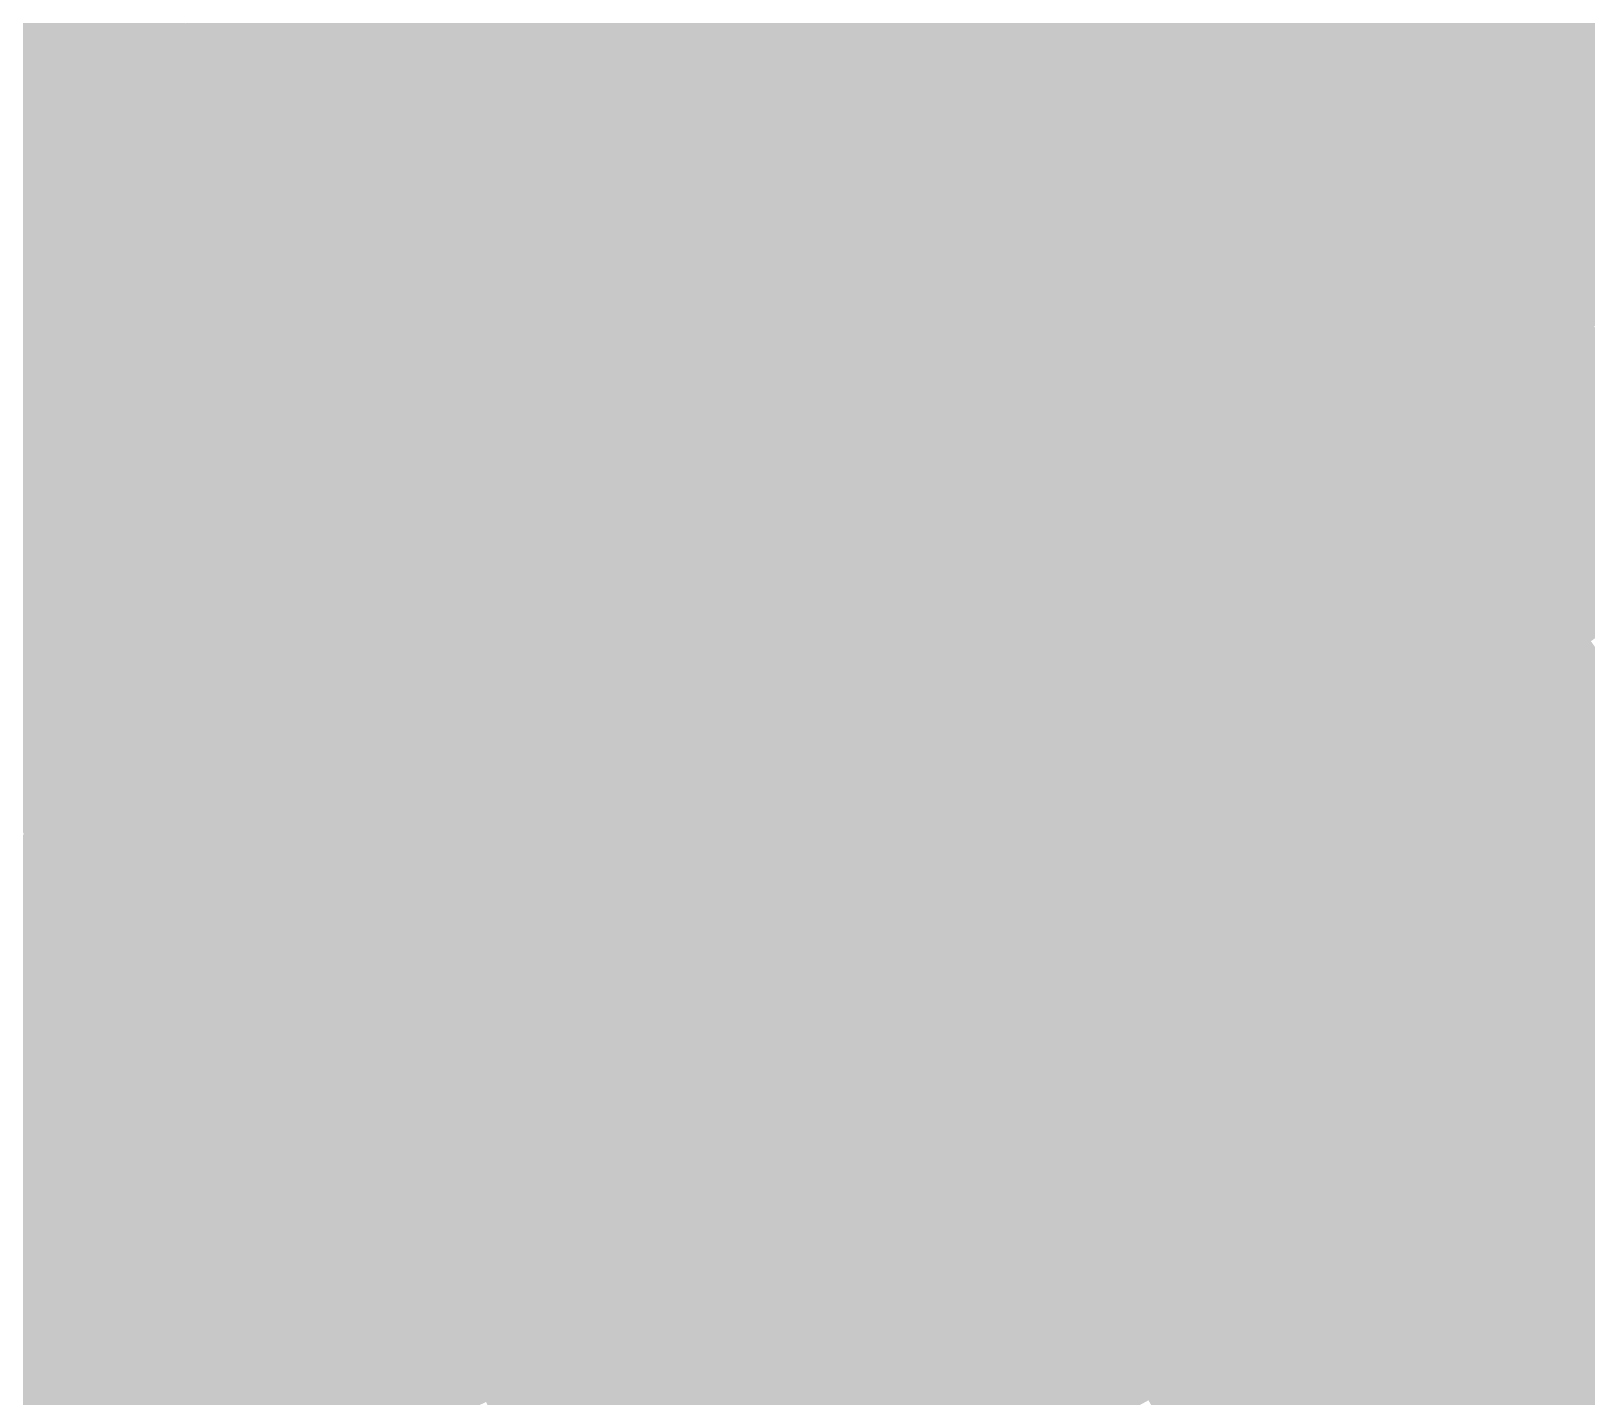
# Model space of a CAD drawing. Header units: inches. Extents: x -266 to 784, y -170 to 213.
# Drawn here: x 57.28 to 88.02, y -140.02 to -113.04 of the extents above; entities that cross this region are included whole.
import ezdxf

# ---------------------------------------------------------------- set-up
doc = ezdxf.new("R2010")
doc.units = ezdxf.units.IN
doc.header["$MEASUREMENT"] = 0

msp = doc.modelspace()

# ---------------------------------------------------------------- linework, layer by layer
at = {"color": 215, "true_color": 0xae56ad}
msp.add_solid([(66.319254, -110.646991), (66.833357, -111.504719), (63.583867, -112.241222), (64.076765, -113.111309)], dxfattribs=at)
at = {"color": 215, "true_color": 0x9d4e98}
msp.add_solid([(73.890841, -110.585458), (74.446411, -111.416928), (71.154683, -112.365524), (71.689681, -113.210378)], dxfattribs=at)
at = {"color": 225, "true_color": 0x944a8e}
msp.add_solid([(77.734106, -110.37395), (78.309914, -111.191535), (75.001981, -112.248398), (75.557552, -113.079867)], dxfattribs=at)
at = {"color": 217, "true_color": 0x7f3f77}
msp.add_solid([(86.132423, -110.3685), (86.747654, -111.156846), (83.397903, -112.449054), (83.993602, -113.252262)], dxfattribs=at)
at = {"color": 227, "true_color": 0x723969}
msp.add_solid([(90.71824, -110.540495), (91.352633, -111.313505), (87.978117, -112.733539), (88.593349, -113.521886)], dxfattribs=at)
at = {"color": 215, "true_color": 0xa552a2}
msp.add_solid([(70.084688, -110.675817), (70.619686, -111.520671), (67.347459, -112.362448), (67.861562, -113.220177)], dxfattribs=at)
at = {"color": 217, "true_color": 0x884380}
msp.add_solid([(82.206504, -110.842639), (82.802203, -111.645847), (79.46153, -112.826704), (80.037339, -113.644289)], dxfattribs=at)
at = {"color": 203, "true_color": 0xb75dbb}
msp.add_solid([(59.395989, -111.122079), (59.867386, -112.004001), (56.651028, -112.546262), (57.100639, -113.439486)], dxfattribs=at)
at = {"color": 225, "true_color": 0x90488a}
msp.add_solid([(78.309914, -111.191535), (78.885722, -112.009119), (75.557552, -113.079867), (76.113122, -113.911337)], dxfattribs=at)
at = {"color": 227, "true_color": 0x7b3d73}
msp.add_solid([(86.747654, -111.156846), (87.362886, -111.945193), (83.993602, -113.252262), (84.589301, -114.055469)], dxfattribs=at)
at = {"color": 203, "true_color": 0xb159b2}
msp.add_solid([(63.090969, -111.371135), (63.583867, -112.241222), (60.338782, -112.885922), (60.810179, -113.767843)], dxfattribs=at)
at = {"color": 215, "true_color": 0xaa54a8}
msp.add_solid([(66.833357, -111.504719), (67.347459, -112.362448), (64.076765, -113.111309), (64.569663, -113.981396)], dxfattribs=at)
at = {"color": 215, "true_color": 0xa1509e}
msp.add_solid([(70.619686, -111.520671), (71.154683, -112.365524), (67.861562, -113.220177), (68.375665, -114.077905)], dxfattribs=at)
at = {"color": 215, "true_color": 0x994c94}
msp.add_solid([(74.446411, -111.416928), (75.001981, -112.248398), (71.689681, -113.210378), (72.224679, -114.055231)], dxfattribs=at)
at = {"color": 217, "true_color": 0x83417c}
msp.add_solid([(82.802203, -111.645847), (83.397903, -112.449054), (80.037339, -113.644289), (80.613147, -114.461874)], dxfattribs=at)
at = {"color": 203, "true_color": 0xb35bb6}
msp.add_solid([(59.867386, -112.004001), (60.338782, -112.885922), (57.100639, -113.439486), (57.55025, -114.332711)], dxfattribs=at)
at = {"color": 225, "true_color": 0x8c4586}
msp.add_solid([(78.885722, -112.009119), (79.46153, -112.826704), (76.113122, -113.911337), (76.668692, -114.742807)], dxfattribs=at)
at = {"color": 227, "true_color": 0x763b6f}
msp.add_solid([(87.362886, -111.945193), (87.978117, -112.733539), (84.589301, -114.055469), (85.185001, -114.858677)], dxfattribs=at)
at = {"color": 215, "true_color": 0xad56ae}
msp.add_solid([(63.583867, -112.241222), (64.076765, -113.111309), (60.810179, -113.767843), (61.281576, -114.649764)], dxfattribs=at)
at = {"color": 215, "true_color": 0xa552a4}
msp.add_solid([(67.347459, -112.362448), (67.861562, -113.220177), (64.569663, -113.981396), (65.062561, -114.851483)], dxfattribs=at)
at = {"color": 215, "true_color": 0x9d4e9a}
msp.add_solid([(71.154683, -112.365524), (71.689681, -113.210378), (68.375665, -114.077905), (68.889768, -114.935634)], dxfattribs=at)
at = {"color": 215, "true_color": 0x944a90}
msp.add_solid([(75.001981, -112.248398), (75.557552, -113.079867), (72.224679, -114.055231), (72.759676, -114.900085)], dxfattribs=at)
at = {"color": 217, "true_color": 0x7f3f78}
msp.add_solid([(83.397903, -112.449054), (83.993602, -113.252262), (80.613147, -114.461874), (81.188955, -115.279459)], dxfattribs=at)
at = {"color": 227, "true_color": 0x72396b}
msp.add_solid([(87.978117, -112.733539), (88.593349, -113.521886), (85.185001, -114.858677), (85.7807, -115.661885)], dxfattribs=at)
at = {"color": 203, "true_color": 0xaf59b2}
msp.add_solid([(60.338782, -112.885922), (60.810179, -113.767843), (57.55025, -114.332711), (57.999862, -115.225935)], dxfattribs=at)
at = {"color": 225, "true_color": 0x90488c}
msp.add_solid([(75.557552, -113.079867), (76.113122, -113.911337), (72.759676, -114.900085), (73.294674, -115.744938)], dxfattribs=at)
at = {"color": 217, "true_color": 0x884382}
msp.add_solid([(79.46153, -112.826704), (80.037339, -113.644289), (76.668692, -114.742807), (77.224262, -115.574276)], dxfattribs=at)
at = {"color": 215, "true_color": 0xa854aa}
msp.add_solid([(64.076765, -113.111309), (64.569663, -113.981396), (61.281576, -114.649764), (61.752973, -115.531686)], dxfattribs=at)
at = {"color": 215, "true_color": 0xa150a0}
msp.add_solid([(67.861562, -113.220177), (68.375665, -114.077905), (65.062561, -114.851483), (65.55546, -115.72157)], dxfattribs=at)
at = {"color": 215, "true_color": 0x994c96}
msp.add_solid([(71.689681, -113.210378), (72.224679, -114.055231), (68.889768, -114.935634), (69.40387, -115.793362)], dxfattribs=at)
at = {"color": 227, "true_color": 0x7b3d74}
msp.add_solid([(83.993602, -113.252262), (84.589301, -114.055469), (81.188955, -115.279459), (81.764763, -116.097043)], dxfattribs=at)
at = {"color": 203, "true_color": 0xb15bb6}
msp.add_solid([(57.100639, -113.439486), (57.55025, -114.332711), (54.299497, -114.80664), (54.727052, -115.71063)], dxfattribs=at)
at = {"color": 217, "true_color": 0x83417e}
msp.add_solid([(80.037339, -113.644289), (80.613147, -114.461874), (77.224262, -115.574276), (77.779833, -116.405746)], dxfattribs=at)
at = {"color": 227, "true_color": 0x6e3667}
msp.add_solid([(88.593349, -113.521886), (89.208581, -114.310232), (85.7807, -115.661885), (86.376399, -116.465092)], dxfattribs=at)
at = {"color": 215, "true_color": 0xab56ae}
msp.add_solid([(60.810179, -113.767843), (61.281576, -114.649764), (57.999862, -115.225935), (58.449473, -116.119159)], dxfattribs=at)
at = {"color": 215, "true_color": 0xa452a5}
msp.add_solid([(64.569663, -113.981396), (65.062561, -114.851483), (61.752973, -115.531686), (62.224369, -116.413607)], dxfattribs=at)
at = {"color": 225, "true_color": 0x8c4587}
msp.add_solid([(76.113122, -113.911337), (76.668692, -114.742807), (73.294674, -115.744938), (73.829672, -116.589792)], dxfattribs=at)
at = {"color": 203, "true_color": 0xad59b2}
msp.add_solid([(57.55025, -114.332711), (57.999862, -115.225935), (54.727052, -115.71063), (55.154607, -116.614619)], dxfattribs=at)
at = {"color": 215, "true_color": 0x9d4e9c}
msp.add_solid([(68.375665, -114.077905), (68.889768, -114.935634), (65.55546, -115.72157), (66.048358, -116.591657)], dxfattribs=at)
at = {"color": 215, "true_color": 0x944a91}
msp.add_solid([(72.224679, -114.055231), (72.759676, -114.900085), (69.40387, -115.793362), (69.917973, -116.651091)], dxfattribs=at)
at = {"color": 227, "true_color": 0x763b70}
msp.add_solid([(84.589301, -114.055469), (85.185001, -114.858677), (81.764763, -116.097043), (82.340571, -116.914628)], dxfattribs=at)
at = {"color": 237, "true_color": 0x6a3463}
msp.add_solid([(89.208581, -114.310232), (89.823812, -115.098578), (86.376399, -116.465092), (86.972098, -117.2683)], dxfattribs=at)
at = {"color": 217, "true_color": 0x7f3f79}
msp.add_solid([(80.613147, -114.461874), (81.188955, -115.279459), (77.779833, -116.405746), (78.335403, -117.237215)], dxfattribs=at)
at = {"color": 215, "true_color": 0xa654aa}
msp.add_solid([(61.281576, -114.649764), (61.752973, -115.531686), (58.449473, -116.119159), (58.899084, -117.012383)], dxfattribs=at)
at = {"color": 215, "true_color": 0xa050a1}
msp.add_solid([(65.062561, -114.851483), (65.55546, -115.72157), (62.224369, -116.413607), (62.695766, -117.295528)], dxfattribs=at)
at = {"color": 215, "true_color": 0x994c97}
msp.add_solid([(68.889768, -114.935634), (69.40387, -115.793362), (66.048358, -116.591657), (66.541256, -117.461744)], dxfattribs=at)
at = {"color": 225, "true_color": 0x90488d}
msp.add_solid([(72.759676, -114.900085), (73.294674, -115.744938), (69.917973, -116.651091), (70.432076, -117.50882)], dxfattribs=at)
at = {"color": 217, "true_color": 0x884383}
msp.add_solid([(76.668692, -114.742807), (77.224262, -115.574276), (73.829672, -116.589792), (74.364669, -117.434646)], dxfattribs=at)
at = {"color": 227, "true_color": 0x72396c}
msp.add_solid([(85.185001, -114.858677), (85.7807, -115.661885), (82.340571, -116.914628), (82.91638, -117.732213)], dxfattribs=at)
at = {"color": 215, "true_color": 0xa856ae}
msp.add_solid([(57.999862, -115.225935), (58.449473, -116.119159), (55.154607, -116.614619), (55.582162, -117.518608)], dxfattribs=at)
at = {"color": 237, "true_color": 0x65325f}
msp.add_solid([(89.823812, -115.098578), (90.439044, -115.886925), (86.972098, -117.2683), (87.567798, -118.071507)], dxfattribs=at)
at = {"color": 215, "true_color": 0xa252a5}
msp.add_solid([(61.752973, -115.531686), (62.224369, -116.413607), (58.899084, -117.012383), (59.348695, -117.905608)], dxfattribs=at)
at = {"color": 227, "true_color": 0x7b3d75}
msp.add_solid([(81.188955, -115.279459), (81.764763, -116.097043), (78.335403, -117.237215), (78.890973, -118.068685)], dxfattribs=at)
at = {"color": 215, "true_color": 0x9c4e9d}
msp.add_solid([(65.55546, -115.72157), (66.048358, -116.591657), (62.695766, -117.295528), (63.167163, -118.177449)], dxfattribs=at)
at = {"color": 215, "true_color": 0x944a93}
msp.add_solid([(69.40387, -115.793362), (69.917973, -116.651091), (66.541256, -117.461744), (67.034154, -118.331831)], dxfattribs=at)
at = {"color": 225, "true_color": 0x8c4589}
msp.add_solid([(73.294674, -115.744938), (73.829672, -116.589792), (70.432076, -117.50882), (70.946179, -118.366548)], dxfattribs=at)
at = {"color": 217, "true_color": 0x83417f}
msp.add_solid([(77.224262, -115.574276), (77.779833, -116.405746), (74.364669, -117.434646), (74.899667, -118.279499)], dxfattribs=at)
at = {"color": 227, "true_color": 0x6e3668}
msp.add_solid([(85.7807, -115.661885), (86.376399, -116.465092), (82.91638, -117.732213), (83.492188, -118.549798)], dxfattribs=at)
at = {"color": 215, "true_color": 0xa454aa}
msp.add_solid([(58.449473, -116.119159), (58.899084, -117.012383), (55.582162, -117.518608), (56.009717, -118.422597)], dxfattribs=at)
at = {"color": 227, "true_color": 0x763b71}
msp.add_solid([(81.764763, -116.097043), (82.340571, -116.914628), (78.890973, -118.068685), (79.446543, -118.900155)], dxfattribs=at)
at = {"color": 219, "true_color": 0x61305b}
msp.add_solid([(90.439044, -115.886925), (91.054275, -116.675271), (87.567798, -118.071507), (88.163497, -118.874715)], dxfattribs=at)
at = {"color": 215, "true_color": 0x9e50a1}
msp.add_solid([(62.224369, -116.413607), (62.695766, -117.295528), (59.348695, -117.905608), (59.798307, -118.798832)], dxfattribs=at)
at = {"color": 217, "true_color": 0x7f3f7b}
msp.add_solid([(77.779833, -116.405746), (78.335403, -117.237215), (74.899667, -118.279499), (75.434664, -119.124353)], dxfattribs=at)
at = {"color": 237, "true_color": 0x6a3464}
msp.add_solid([(86.376399, -116.465092), (86.972098, -117.2683), (83.492188, -118.549798), (84.067996, -119.367383)], dxfattribs=at)
at = {"color": 215, "true_color": 0x974c99}
msp.add_solid([(66.048358, -116.591657), (66.541256, -117.461744), (63.167163, -118.177449), (63.638559, -119.059371)], dxfattribs=at)
at = {"color": 215, "true_color": 0x90488f}
msp.add_solid([(69.917973, -116.651091), (70.432076, -117.50882), (67.034154, -118.331831), (67.527052, -119.201918)], dxfattribs=at)
at = {"color": 217, "true_color": 0x884385}
msp.add_solid([(73.829672, -116.589792), (74.364669, -117.434646), (70.946179, -118.366548), (71.460281, -119.224277)], dxfattribs=at)
at = {"color": 215, "true_color": 0xa052a5}
msp.add_solid([(58.899084, -117.012383), (59.348695, -117.905608), (56.009717, -118.422597), (56.437272, -119.326587)], dxfattribs=at)
at = {"color": 227, "true_color": 0x72396d}
msp.add_solid([(82.340571, -116.914628), (82.91638, -117.732213), (79.446543, -118.900155), (80.002114, -119.731624)], dxfattribs=at)
at = {"color": 215, "true_color": 0x9a4e9d}
msp.add_solid([(62.695766, -117.295528), (63.167163, -118.177449), (59.798307, -118.798832), (60.247918, -119.692056)], dxfattribs=at)
at = {"color": 217, "true_color": 0x7b3d77}
msp.add_solid([(78.335403, -117.237215), (78.890973, -118.068685), (75.434664, -119.124353), (75.969662, -119.969206)], dxfattribs=at)
at = {"color": 237, "true_color": 0x653260}
msp.add_solid([(86.972098, -117.2683), (87.567798, -118.071507), (84.067996, -119.367383), (84.643804, -120.184968)], dxfattribs=at)
at = {"color": 215, "true_color": 0x934a94}
msp.add_solid([(66.541256, -117.461744), (67.034154, -118.331831), (63.638559, -119.059371), (64.109956, -119.941292)], dxfattribs=at)
at = {"color": 225, "true_color": 0x8c458b}
msp.add_solid([(70.432076, -117.50882), (70.946179, -118.366548), (67.527052, -119.201918), (68.019951, -120.072005)], dxfattribs=at)
at = {"color": 217, "true_color": 0x834181}
msp.add_solid([(74.364669, -117.434646), (74.899667, -118.279499), (71.460281, -119.224277), (71.974384, -120.082005)], dxfattribs=at)
at = {"color": 215, "true_color": 0x9c50a1}
msp.add_solid([(59.348695, -117.905608), (59.798307, -118.798832), (56.437272, -119.326587), (56.864827, -120.230576)], dxfattribs=at)
at = {"color": 227, "true_color": 0x6e3669}
msp.add_solid([(82.91638, -117.732213), (83.492188, -118.549798), (80.002114, -119.731624), (80.557684, -120.563094)], dxfattribs=at)
at = {"color": 215, "true_color": 0x964c99}
msp.add_solid([(63.167163, -118.177449), (63.638559, -119.059371), (60.247918, -119.692056), (60.697529, -120.585281)], dxfattribs=at)
at = {"color": 205, "true_color": 0x8f4890}
msp.add_solid([(67.034154, -118.331831), (67.527052, -119.201918), (64.109956, -119.941292), (64.581353, -120.823213)], dxfattribs=at)
at = {"color": 217, "true_color": 0x7f3f7c}
msp.add_solid([(74.899667, -118.279499), (75.434664, -119.124353), (71.974384, -120.082005), (72.488487, -120.939734)], dxfattribs=at)
at = {"color": 227, "true_color": 0x763b73}
msp.add_solid([(78.890973, -118.068685), (79.446543, -118.900155), (75.969662, -119.969206), (76.50466, -120.81406)], dxfattribs=at)
at = {"color": 219, "true_color": 0x61305c}
msp.add_solid([(87.567798, -118.071507), (88.163497, -118.874715), (84.643804, -120.184968), (85.219612, -121.002552)], dxfattribs=at)
at = {"color": 217, "true_color": 0x884386}
msp.add_solid([(70.946179, -118.366548), (71.460281, -119.224277), (68.019951, -120.072005), (68.512849, -120.942092)], dxfattribs=at)
at = {"color": 237, "true_color": 0x6a3465}
msp.add_solid([(83.492188, -118.549798), (84.067996, -119.367383), (80.557684, -120.563094), (81.113254, -121.394563)], dxfattribs=at)
at = {"color": 215, "true_color": 0x984e9d}
msp.add_solid([(59.798307, -118.798832), (60.247918, -119.692056), (56.864827, -120.230576), (57.292383, -121.134565)], dxfattribs=at)
at = {"color": 227, "true_color": 0x72396f}
msp.add_solid([(79.446543, -118.900155), (80.002114, -119.731624), (76.50466, -120.81406), (77.039657, -121.658913)], dxfattribs=at)
at = {"color": 219, "true_color": 0x5d2e58}
msp.add_solid([(88.163497, -118.874715), (88.759196, -119.677922), (85.219612, -121.002552), (85.795421, -121.820137)], dxfattribs=at)
at = {"color": 215, "true_color": 0x914a94}
msp.add_solid([(63.638559, -119.059371), (64.109956, -119.941292), (60.697529, -120.585281), (61.147141, -121.478505)], dxfattribs=at)
at = {"color": 205, "true_color": 0x8b458c}
msp.add_solid([(67.527052, -119.201918), (68.019951, -120.072005), (64.581353, -120.823213), (65.05275, -121.705134)], dxfattribs=at)
at = {"color": 217, "true_color": 0x834182}
msp.add_solid([(71.460281, -119.224277), (71.974384, -120.082005), (68.512849, -120.942092), (69.005747, -121.812179)], dxfattribs=at)
at = {"color": 217, "true_color": 0x7b3d78}
msp.add_solid([(75.434664, -119.124353), (75.969662, -119.969206), (72.488487, -120.939734), (73.00259, -121.797463)], dxfattribs=at)
at = {"color": 237, "true_color": 0x653261}
msp.add_solid([(84.067996, -119.367383), (84.643804, -120.184968), (81.113254, -121.394563), (81.668824, -122.226033)], dxfattribs=at)
at = {"color": 215, "true_color": 0x944c99}
msp.add_solid([(60.247918, -119.692056), (60.697529, -120.585281), (57.292383, -121.134565), (57.719938, -122.038555)], dxfattribs=at)
at = {"color": 227, "true_color": 0x6e366a}
msp.add_solid([(80.002114, -119.731624), (80.557684, -120.563094), (77.039657, -121.658913), (77.574655, -122.503767)], dxfattribs=at)
at = {"color": 219, "true_color": 0x592c54}
msp.add_solid([(88.759196, -119.677922), (89.354896, -120.48113), (85.795421, -121.820137), (86.371229, -122.637722)], dxfattribs=at)
at = {"color": 205, "true_color": 0x8d4890}
msp.add_solid([(64.109956, -119.941292), (64.581353, -120.823213), (61.147141, -121.478505), (61.596752, -122.371729)], dxfattribs=at)
at = {"color": 217, "true_color": 0x864388}
msp.add_solid([(68.019951, -120.072005), (68.512849, -120.942092), (65.05275, -121.705134), (65.524146, -122.587056)], dxfattribs=at)
at = {"color": 217, "true_color": 0x7f3f7e}
msp.add_solid([(71.974384, -120.082005), (72.488487, -120.939734), (69.005747, -121.812179), (69.498645, -122.682266)], dxfattribs=at)
at = {"color": 227, "true_color": 0x763b74}
msp.add_solid([(75.969662, -119.969206), (76.50466, -120.81406), (73.00259, -121.797463), (73.516692, -122.655191)], dxfattribs=at)
at = {"color": 215, "true_color": 0x964e9d}
msp.add_solid([(56.864827, -120.230576), (57.292383, -121.134565), (53.897095, -121.589898), (54.302336, -122.504107)], dxfattribs=at)
at = {"color": 219, "true_color": 0x61305d}
msp.add_solid([(84.643804, -120.184968), (85.219612, -121.002552), (81.668824, -122.226033), (82.224394, -123.057503)], dxfattribs=at)
at = {"color": 219, "true_color": 0x542a50}
msp.add_solid([(89.354896, -120.48113), (89.950595, -121.284337), (86.371229, -122.637722), (86.947037, -123.455307)], dxfattribs=at)
at = {"color": 215, "true_color": 0x904a94}
msp.add_solid([(60.697529, -120.585281), (61.147141, -121.478505), (57.719938, -122.038555), (58.147493, -122.942544)], dxfattribs=at)
at = {"color": 237, "true_color": 0x6a3466}
msp.add_solid([(80.557684, -120.563094), (81.113254, -121.394563), (77.574655, -122.503767), (78.109652, -123.348621)], dxfattribs=at)
at = {"color": 205, "true_color": 0x89458c}
msp.add_solid([(64.581353, -120.823213), (65.05275, -121.705134), (61.596752, -122.371729), (62.046363, -123.264954)], dxfattribs=at)
at = {"color": 217, "true_color": 0x824183}
msp.add_solid([(68.512849, -120.942092), (69.005747, -121.812179), (65.524146, -122.587056), (65.995543, -123.468977)], dxfattribs=at)
at = {"color": 217, "true_color": 0x7b3d7a}
msp.add_solid([(72.488487, -120.939734), (73.00259, -121.797463), (69.498645, -122.682266), (69.991543, -123.552353)], dxfattribs=at)
at = {"color": 227, "true_color": 0x723970}
msp.add_solid([(76.50466, -120.81406), (77.039657, -121.658913), (73.516692, -122.655191), (74.030795, -123.51292)], dxfattribs=at)
at = {"color": 219, "true_color": 0x5d2e59}
msp.add_solid([(85.219612, -121.002552), (85.795421, -121.820137), (82.224394, -123.057503), (82.779965, -123.888972)], dxfattribs=at)
at = {"color": 215, "true_color": 0x924c99}
msp.add_solid([(57.292383, -121.134565), (57.719938, -122.038555), (54.302336, -122.504107), (54.707577, -123.418317)], dxfattribs=at)
at = {"color": 237, "true_color": 0x653262}
msp.add_solid([(81.113254, -121.394563), (81.668824, -122.226033), (78.109652, -123.348621), (78.64465, -124.193474)], dxfattribs=at)
at = {"color": 219, "true_color": 0x50284c}
msp.add_solid([(89.950595, -121.284337), (90.546294, -122.087545), (86.947037, -123.455307), (87.522845, -124.272892)], dxfattribs=at)
at = {"color": 205, "true_color": 0x8c4890}
msp.add_solid([(61.147141, -121.478505), (61.596752, -122.371729), (58.147493, -122.942544), (58.575048, -123.846533)], dxfattribs=at)
at = {"color": 217, "true_color": 0x854388}
msp.add_solid([(65.05275, -121.705134), (65.524146, -122.587056), (62.046363, -123.264954), (62.495975, -124.158178)], dxfattribs=at)
at = {"color": 227, "true_color": 0x6e366c}
msp.add_solid([(77.039657, -121.658913), (77.574655, -122.503767), (74.030795, -123.51292), (74.544898, -124.370648)], dxfattribs=at)
at = {"color": 217, "true_color": 0x7e3f7f}
msp.add_solid([(69.005747, -121.812179), (69.498645, -122.682266), (65.995543, -123.468977), (66.46694, -124.350898)], dxfattribs=at)
at = {"color": 207, "true_color": 0x763b76}
for points in [[(73.00259, -121.797463), (73.516692, -122.655191), (69.991543, -123.552353), (70.484441, -124.42244)], [(69.991543, -123.552353), (70.484441, -124.42244), (66.938337, -125.23282), (67.409733, -126.114741)]]:
    msp.add_solid(points, dxfattribs=at)
at = {"color": 219, "true_color": 0x592c55}
msp.add_solid([(85.795421, -121.820137), (86.371229, -122.637722), (82.779965, -123.888972), (83.335535, -124.720442)], dxfattribs=at)
at = {"color": 205, "true_color": 0x8e4a94}
msp.add_solid([(57.719938, -122.038555), (58.147493, -122.942544), (54.707577, -123.418317), (55.112819, -124.332527)], dxfattribs=at)
at = {"color": 219, "true_color": 0x61305e}
msp.add_solid([(81.668824, -122.226033), (82.224394, -123.057503), (78.64465, -124.193474), (79.179648, -125.038328)], dxfattribs=at)
at = {"color": 219, "true_color": 0x4c2548}
for points in [[(90.546294, -122.087545), (91.141994, -122.890752), (87.522845, -124.272892), (88.098653, -125.090476)], [(87.522845, -124.272892), (88.098653, -125.090476), (84.446675, -126.383381), (85.002246, -127.214851)]]:
    msp.add_solid(points, dxfattribs=at)
at = {"color": 205, "true_color": 0x87458c}
msp.add_solid([(61.596752, -122.371729), (62.046363, -123.264954), (58.575048, -123.846533), (59.002603, -124.750522)], dxfattribs=at)
at = {"color": 217, "true_color": 0x814183}
msp.add_solid([(65.524146, -122.587056), (65.995543, -123.468977), (62.495975, -124.158178), (62.945586, -125.051402)], dxfattribs=at)
at = {"color": 227, "true_color": 0x6a3468}
msp.add_solid([(77.574655, -122.503767), (78.109652, -123.348621), (74.544898, -124.370648), (75.059001, -125.228377)], dxfattribs=at)
at = {"color": 219, "true_color": 0x542a51}
msp.add_solid([(86.371229, -122.637722), (86.947037, -123.455307), (83.335535, -124.720442), (83.891105, -125.551911)], dxfattribs=at)
at = {"color": 205, "true_color": 0x8a4890}
msp.add_solid([(58.147493, -122.942544), (58.575048, -123.846533), (55.112819, -124.332527), (55.51806, -125.246737)], dxfattribs=at)
at = {"color": 217, "true_color": 0x7a3d7b}
msp.add_solid([(69.498645, -122.682266), (69.991543, -123.552353), (66.46694, -124.350898), (66.938337, -125.23282)], dxfattribs=at)
at = {"color": 227, "true_color": 0x723971}
msp.add_solid([(73.516692, -122.655191), (74.030795, -123.51292), (70.484441, -124.42244), (70.97734, -125.292527)], dxfattribs=at)
at = {"color": 219, "true_color": 0x5d2e5a}
msp.add_solid([(82.224394, -123.057503), (82.779965, -123.888972), (79.179648, -125.038328), (79.714645, -125.883181)], dxfattribs=at)
at = {"color": 217, "true_color": 0x834388}
msp.add_solid([(62.046363, -123.264954), (62.495975, -124.158178), (59.002603, -124.750522), (59.430158, -125.654512)], dxfattribs=at)
at = {"color": 217, "true_color": 0x7c3f7f}
msp.add_solid([(65.995543, -123.468977), (66.46694, -124.350898), (62.945586, -125.051402), (63.395197, -125.944626)], dxfattribs=at)
at = {"color": 227, "true_color": 0x6e366d}
msp.add_solid([(74.030795, -123.51292), (74.544898, -124.370648), (70.97734, -125.292527), (71.470238, -126.162614)], dxfattribs=at)
at = {"color": 237, "true_color": 0x653263}
msp.add_solid([(78.109652, -123.348621), (78.64465, -124.193474), (75.059001, -125.228377), (75.573103, -126.086106)], dxfattribs=at)
at = {"color": 219, "true_color": 0x50284d}
msp.add_solid([(86.947037, -123.455307), (87.522845, -124.272892), (83.891105, -125.551911), (84.446675, -126.383381)], dxfattribs=at)
at = {"color": 205, "true_color": 0x86458c}
msp.add_solid([(58.575048, -123.846533), (59.002603, -124.750522), (55.51806, -125.246737), (55.923301, -126.160946)], dxfattribs=at)
at = {"color": 217, "true_color": 0x7f4183}
msp.add_solid([(62.495975, -124.158178), (62.945586, -125.051402), (59.430158, -125.654512), (59.857713, -126.558501)], dxfattribs=at)
at = {"color": 219, "true_color": 0x592c56}
msp.add_solid([(82.779965, -123.888972), (83.335535, -124.720442), (79.714645, -125.883181), (80.249643, -126.728035)], dxfattribs=at)
at = {"color": 217, "true_color": 0x783d7b}
msp.add_solid([(66.46694, -124.350898), (66.938337, -125.23282), (63.395197, -125.944626), (63.844809, -126.837851)], dxfattribs=at)
at = {"color": 207, "true_color": 0x713972}
msp.add_solid([(70.484441, -124.42244), (70.97734, -125.292527), (67.409733, -126.114741), (67.88113, -126.996662)], dxfattribs=at)
at = {"color": 227, "true_color": 0x6a3469}
msp.add_solid([(74.544898, -124.370648), (75.059001, -125.228377), (71.470238, -126.162614), (71.963136, -127.032701)], dxfattribs=at)
at = {"color": 219, "true_color": 0x61305f}
msp.add_solid([(78.64465, -124.193474), (79.179648, -125.038328), (75.573103, -126.086106), (76.087206, -126.943834)], dxfattribs=at)
at = {"color": 217, "true_color": 0x824388}
msp.add_solid([(59.002603, -124.750522), (59.430158, -125.654512), (55.923301, -126.160946), (56.328543, -127.075156)], dxfattribs=at)
at = {"color": 219, "true_color": 0x542a52}
msp.add_solid([(83.335535, -124.720442), (83.891105, -125.551911), (80.249643, -126.728035), (80.784641, -127.572888)], dxfattribs=at)
at = {"color": 217, "true_color": 0x7b3f7f}
msp.add_solid([(62.945586, -125.051402), (63.395197, -125.944626), (59.857713, -126.558501), (60.285268, -127.46249)], dxfattribs=at)
at = {"color": 219, "true_color": 0x5d2e5b}
msp.add_solid([(79.179648, -125.038328), (79.714645, -125.883181), (76.087206, -126.943834), (76.601309, -127.801563)], dxfattribs=at)
at = {"color": 229, "true_color": 0x482344}
msp.add_solid([(88.098653, -125.090476), (88.674461, -125.908061), (85.002246, -127.214851), (85.557816, -128.04632)], dxfattribs=at)
at = {"color": 207, "true_color": 0x743b76}
msp.add_solid([(66.938337, -125.23282), (67.409733, -126.114741), (63.844809, -126.837851), (64.29442, -127.731075)], dxfattribs=at)
at = {"color": 207, "true_color": 0x6d366e}
msp.add_solid([(70.97734, -125.292527), (71.470238, -126.162614), (67.88113, -126.996662), (68.352527, -127.878583)], dxfattribs=at)
at = {"color": 197, "true_color": 0x653265}
for points in [[(75.059001, -125.228377), (75.573103, -126.086106), (71.963136, -127.032701), (72.456034, -127.902788)], [(71.963136, -127.032701), (72.456034, -127.902788), (68.823924, -128.760505), (69.29532, -129.642426)]]:
    msp.add_solid(points, dxfattribs=at)
at = {"color": 217, "true_color": 0x7e4183}
msp.add_solid([(59.430158, -125.654512), (59.857713, -126.558501), (56.328543, -127.075156), (56.733784, -127.989366)], dxfattribs=at)
at = {"color": 219, "true_color": 0x50284e}
for points in [[(83.891105, -125.551911), (84.446675, -126.383381), (80.784641, -127.572888), (81.319638, -128.417742)], [(80.784641, -127.572888), (81.319638, -128.417742), (77.629514, -129.51702), (78.143617, -130.374749)]]:
    msp.add_solid(points, dxfattribs=at)
at = {"color": 207, "true_color": 0x773d7b}
msp.add_solid([(63.395197, -125.944626), (63.844809, -126.837851), (60.285268, -127.46249), (60.712823, -128.36648)], dxfattribs=at)
at = {"color": 219, "true_color": 0x592c57}
msp.add_solid([(79.714645, -125.883181), (80.249643, -126.728035), (76.601309, -127.801563), (77.115412, -128.659292)], dxfattribs=at)
at = {"color": 229, "true_color": 0x432140}
msp.add_solid([(88.674461, -125.908061), (89.25027, -126.725646), (85.557816, -128.04632), (86.113386, -128.87779)], dxfattribs=at)
at = {"color": 207, "true_color": 0x703972}
msp.add_solid([(67.409733, -126.114741), (67.88113, -126.996662), (64.29442, -127.731075), (64.744031, -128.624299)], dxfattribs=at)
at = {"color": 207, "true_color": 0x69346a}
msp.add_solid([(71.470238, -126.162614), (71.963136, -127.032701), (68.352527, -127.878583), (68.823924, -128.760505)], dxfattribs=at)
at = {"color": 219, "true_color": 0x613060}
msp.add_solid([(75.573103, -126.086106), (76.087206, -126.943834), (72.456034, -127.902788), (72.948932, -128.772875)], dxfattribs=at)
at = {"color": 217, "true_color": 0x793f7f}
msp.add_solid([(59.857713, -126.558501), (60.285268, -127.46249), (56.733784, -127.989366), (57.139025, -128.903576)], dxfattribs=at)
at = {"color": 219, "true_color": 0x4c2549}
msp.add_solid([(84.446675, -126.383381), (85.002246, -127.214851), (81.319638, -128.417742), (81.854636, -129.262595)], dxfattribs=at)
at = {"color": 207, "true_color": 0x733b76}
msp.add_solid([(63.844809, -126.837851), (64.29442, -127.731075), (60.712823, -128.36648), (61.140378, -129.270469)], dxfattribs=at)
at = {"color": 219, "true_color": 0x542a53}
msp.add_solid([(80.249643, -126.728035), (80.784641, -127.572888), (77.115412, -128.659292), (77.629514, -129.51702)], dxfattribs=at)
at = {"color": 239, "true_color": 0x3f1f3c}
msp.add_solid([(89.25027, -126.725646), (89.826078, -127.543231), (86.113386, -128.87779), (86.668956, -129.70926)], dxfattribs=at)
at = {"color": 207, "true_color": 0x6c366e}
msp.add_solid([(67.88113, -126.996662), (68.352527, -127.878583), (64.744031, -128.624299), (65.193643, -129.517524)], dxfattribs=at)
at = {"color": 219, "true_color": 0x5d2e5c}
msp.add_solid([(76.087206, -126.943834), (76.601309, -127.801563), (72.948932, -128.772875), (73.441831, -129.642962)], dxfattribs=at)
at = {"color": 229, "true_color": 0x482345}
msp.add_solid([(85.002246, -127.214851), (85.557816, -128.04632), (81.854636, -129.262595), (82.389633, -130.107449)], dxfattribs=at)
at = {"color": 207, "true_color": 0x753d7b}
msp.add_solid([(60.285268, -127.46249), (60.712823, -128.36648), (57.139025, -128.903576), (57.544267, -129.817785)], dxfattribs=at)
at = {"color": 239, "true_color": 0x3b1d38}
msp.add_solid([(89.826078, -127.543231), (90.401886, -128.360816), (86.668956, -129.70926), (87.224527, -130.540729)], dxfattribs=at)
at = {"color": 207, "true_color": 0x6f3972}
msp.add_solid([(64.29442, -127.731075), (64.744031, -128.624299), (61.140378, -129.270469), (61.567933, -130.174458)], dxfattribs=at)
at = {"color": 219, "true_color": 0x592c58}
msp.add_solid([(76.601309, -127.801563), (77.115412, -128.659292), (73.441831, -129.642962), (73.934729, -130.513049)], dxfattribs=at)
at = {"color": 207, "true_color": 0x68346a}
msp.add_solid([(68.352527, -127.878583), (68.823924, -128.760505), (65.193643, -129.517524), (65.643254, -130.410748)], dxfattribs=at)
at = {"color": 219, "true_color": 0x603061}
msp.add_solid([(72.456034, -127.902788), (72.948932, -128.772875), (69.29532, -129.642426), (69.766717, -130.524347)], dxfattribs=at)
at = {"color": 229, "true_color": 0x432141}
msp.add_solid([(85.557816, -128.04632), (86.113386, -128.87779), (82.389633, -130.107449), (82.924631, -130.952303)], dxfattribs=at)
at = {"color": 207, "true_color": 0x713b76}
msp.add_solid([(60.712823, -128.36648), (61.140378, -129.270469), (57.544267, -129.817785), (57.949508, -130.731995)], dxfattribs=at)
at = {"color": 219, "true_color": 0x4c254a}
msp.add_solid([(81.319638, -128.417742), (81.854636, -129.262595), (78.143617, -130.374749), (78.65772, -131.232477)], dxfattribs=at)
at = {"color": 250, "true_color": 0x361b34}
msp.add_solid([(90.401886, -128.360816), (90.977694, -129.1784), (87.224527, -130.540729), (87.780097, -131.372199)], dxfattribs=at)
at = {"color": 207, "true_color": 0x6a366e}
msp.add_solid([(64.744031, -128.624299), (65.193643, -129.517524), (61.567933, -130.174458), (61.995489, -131.078448)], dxfattribs=at)
at = {"color": 197, "true_color": 0x633265}
msp.add_solid([(68.823924, -128.760505), (69.29532, -129.642426), (65.643254, -130.410748), (66.092865, -131.303972)], dxfattribs=at)
at = {"color": 219, "true_color": 0x5c2e5d}
msp.add_solid([(72.948932, -128.772875), (73.441831, -129.642962), (69.766717, -130.524347), (70.238114, -131.406268)], dxfattribs=at)
at = {"color": 219, "true_color": 0x542a54}
for points in [[(77.115412, -128.659292), (77.629514, -129.51702), (73.934729, -130.513049), (74.427627, -131.383136)], [(73.934729, -130.513049), (74.427627, -131.383136), (70.709511, -132.28819), (71.180907, -133.170111)]]:
    msp.add_solid(points, dxfattribs=at)
at = {"color": 207, "true_color": 0x743d7b}
msp.add_solid([(57.139025, -128.903576), (57.544267, -129.817785), (53.958364, -130.267014), (54.341047, -131.190894)], dxfattribs=at)
at = {"color": 239, "true_color": 0x3f1f3d}
msp.add_solid([(86.113386, -128.87779), (86.668956, -129.70926), (82.924631, -130.952303), (83.459629, -131.797156)], dxfattribs=at)
at = {"color": 207, "true_color": 0x6d3972}
msp.add_solid([(61.140378, -129.270469), (61.567933, -130.174458), (57.949508, -130.731995), (58.354749, -131.646205)], dxfattribs=at)
at = {"color": 229, "true_color": 0x482346}
msp.add_solid([(81.854636, -129.262595), (82.389633, -130.107449), (78.65772, -131.232477), (79.171823, -132.090206)], dxfattribs=at)
at = {"color": 250, "true_color": 0x321930}
msp.add_solid([(90.977694, -129.1784), (91.553502, -129.995985), (87.780097, -131.372199), (88.335667, -132.203668)], dxfattribs=at)
at = {"color": 197, "true_color": 0x66346a}
msp.add_solid([(65.193643, -129.517524), (65.643254, -130.410748), (61.995489, -131.078448), (62.423044, -131.982437)], dxfattribs=at)
at = {"color": 219, "true_color": 0x5f3061}
msp.add_solid([(69.29532, -129.642426), (69.766717, -130.524347), (66.092865, -131.303972), (66.542477, -132.197197)], dxfattribs=at)
at = {"color": 219, "true_color": 0x582c59}
msp.add_solid([(73.441831, -129.642962), (73.934729, -130.513049), (70.238114, -131.406268), (70.709511, -132.28819)], dxfattribs=at)
at = {"color": 219, "true_color": 0x50284f}
msp.add_solid([(77.629514, -129.51702), (78.143617, -130.374749), (74.427627, -131.383136), (74.920525, -132.253223)], dxfattribs=at)
at = {"color": 207, "true_color": 0x703b76}
msp.add_solid([(57.544267, -129.817785), (57.949508, -130.731995), (54.341047, -131.190894), (54.723731, -132.114773)], dxfattribs=at)
at = {"color": 239, "true_color": 0x3b1d39}
msp.add_solid([(86.668956, -129.70926), (87.224527, -130.540729), (83.459629, -131.797156), (83.994626, -132.64201)], dxfattribs=at)
at = {"color": 207, "true_color": 0x69366e}
msp.add_solid([(61.567933, -130.174458), (61.995489, -131.078448), (58.354749, -131.646205), (58.759991, -132.560415)], dxfattribs=at)
at = {"color": 229, "true_color": 0x432142}
msp.add_solid([(82.389633, -130.107449), (82.924631, -130.952303), (79.171823, -132.090206), (79.685925, -132.947935)], dxfattribs=at)
at = {"color": 197, "true_color": 0x623265}
msp.add_solid([(65.643254, -130.410748), (66.092865, -131.303972), (62.423044, -131.982437), (62.850599, -132.886426)], dxfattribs=at)
at = {"color": 219, "true_color": 0x5b2e5d}
msp.add_solid([(69.766717, -130.524347), (70.238114, -131.406268), (66.542477, -132.197197), (66.992088, -133.090421)], dxfattribs=at)
at = {"color": 219, "true_color": 0x4c254b}
msp.add_solid([(78.143617, -130.374749), (78.65772, -131.232477), (74.920525, -132.253223), (75.413423, -133.12331)], dxfattribs=at)
at = {"color": 250, "true_color": 0x361b35}
for points in [[(87.224527, -130.540729), (87.780097, -131.372199), (83.994626, -132.64201), (84.529624, -133.486863)], [(83.994626, -132.64201), (84.529624, -133.486863), (80.714131, -134.663392), (81.228234, -135.52112)]]:
    msp.add_solid(points, dxfattribs=at)
at = {"color": 207, "true_color": 0x6c3972}
msp.add_solid([(57.949508, -130.731995), (58.354749, -131.646205), (54.723731, -132.114773), (55.106414, -133.038653)], dxfattribs=at)
at = {"color": 197, "true_color": 0x65346a}
msp.add_solid([(61.995489, -131.078448), (62.423044, -131.982437), (58.759991, -132.560415), (59.165232, -133.474624)], dxfattribs=at)
at = {"color": 219, "true_color": 0x482347}
msp.add_solid([(78.65772, -131.232477), (79.171823, -132.090206), (75.413423, -133.12331), (75.906322, -133.993397)], dxfattribs=at)
at = {"color": 229, "true_color": 0x3f1f3e}
msp.add_solid([(82.924631, -130.952303), (83.459629, -131.797156), (79.685925, -132.947935), (80.200028, -133.805663)], dxfattribs=at)
at = {"color": 219, "true_color": 0x5e3061}
msp.add_solid([(66.092865, -131.303972), (66.542477, -132.197197), (62.850599, -132.886426), (63.278154, -133.790415)], dxfattribs=at)
at = {"color": 219, "true_color": 0x572c59}
msp.add_solid([(70.238114, -131.406268), (70.709511, -132.28819), (66.992088, -133.090421), (67.441699, -133.983645)], dxfattribs=at)
at = {"color": 219, "true_color": 0x4f2850}
msp.add_solid([(74.427627, -131.383136), (74.920525, -132.253223), (71.180907, -133.170111), (71.652304, -134.052032)], dxfattribs=at)
at = {"color": 250, "true_color": 0x321931}
for points in [[(87.780097, -131.372199), (88.335667, -132.203668), (84.529624, -133.486863), (85.064622, -134.331717)], [(84.529624, -133.486863), (85.064622, -134.331717), (81.228234, -135.52112), (81.742336, -136.378849)]]:
    msp.add_solid(points, dxfattribs=at)
at = {"color": 207, "true_color": 0x68366e}
msp.add_solid([(58.354749, -131.646205), (58.759991, -132.560415), (55.106414, -133.038653), (55.489098, -133.962532)], dxfattribs=at)
at = {"color": 239, "true_color": 0x3b1d3a}
for points in [[(83.459629, -131.797156), (83.994626, -132.64201), (80.200028, -133.805663), (80.714131, -134.663392)], [(80.200028, -133.805663), (80.714131, -134.663392), (76.892118, -135.733571), (77.385016, -136.603658)]]:
    msp.add_solid(points, dxfattribs=at)
at = {"color": 197, "true_color": 0x613265}
msp.add_solid([(62.423044, -131.982437), (62.850599, -132.886426), (59.165232, -133.474624), (59.570473, -134.388834)], dxfattribs=at)
at = {"color": 209, "true_color": 0x432143}
for points in [[(79.171823, -132.090206), (79.685925, -132.947935), (75.906322, -133.993397), (76.39922, -134.863484)], [(75.906322, -133.993397), (76.39922, -134.863484), (72.595097, -135.815875), (73.066494, -136.697796)]]:
    msp.add_solid(points, dxfattribs=at)
at = {"color": 219, "true_color": 0x5a2e5d}
msp.add_solid([(66.542477, -132.197197), (66.992088, -133.090421), (63.278154, -133.790415), (63.705709, -134.694405)], dxfattribs=at)
at = {"color": 219, "true_color": 0x532a54}
msp.add_solid([(70.709511, -132.28819), (71.180907, -133.170111), (67.441699, -133.983645), (67.891311, -134.876869)], dxfattribs=at)
at = {"color": 219, "true_color": 0x4b254c}
msp.add_solid([(74.920525, -132.253223), (75.413423, -133.12331), (71.652304, -134.052032), (72.123701, -134.933953)], dxfattribs=at)
at = {"color": 250, "true_color": 0x2e162c}
msp.add_solid([(88.335667, -132.203668), (88.891237, -133.035138), (85.064622, -134.331717), (85.599619, -135.17657)], dxfattribs=at)
at = {"color": 197, "true_color": 0x64346a}
msp.add_solid([(58.759991, -132.560415), (59.165232, -133.474624), (55.489098, -133.962532), (55.871781, -134.886412)], dxfattribs=at)
at = {"color": 219, "true_color": 0x5d3061}
msp.add_solid([(62.850599, -132.886426), (63.278154, -133.790415), (59.570473, -134.388834), (59.975714, -135.303044)], dxfattribs=at)
at = {"color": 209, "true_color": 0x3f1f3f}
for points in [[(79.685925, -132.947935), (80.200028, -133.805663), (76.39922, -134.863484), (76.892118, -135.733571)], [(76.39922, -134.863484), (76.892118, -135.733571), (73.066494, -136.697796), (73.537891, -137.579717)]]:
    msp.add_solid(points, dxfattribs=at)
at = {"color": 250, "true_color": 0x2a1428}
msp.add_solid([(88.891237, -133.035138), (89.446807, -133.866608), (85.599619, -135.17657), (86.134617, -136.021424)], dxfattribs=at)
at = {"color": 219, "true_color": 0x562c59}
msp.add_solid([(66.992088, -133.090421), (67.441699, -133.983645), (63.705709, -134.694405), (64.133264, -135.598394)], dxfattribs=at)
at = {"color": 219, "true_color": 0x4e2850}
for points in [[(71.180907, -133.170111), (71.652304, -134.052032), (67.891311, -134.876869), (68.340922, -135.770094)], [(67.891311, -134.876869), (68.340922, -135.770094), (64.560819, -136.502383), (64.988374, -137.406373)]]:
    msp.add_solid(points, dxfattribs=at)
at = {"color": 209, "true_color": 0x472348}
msp.add_solid([(75.413423, -133.12331), (75.906322, -133.993397), (72.123701, -134.933953), (72.595097, -135.815875)], dxfattribs=at)
at = {"color": 197, "true_color": 0x603265}
msp.add_solid([(59.165232, -133.474624), (59.570473, -134.388834), (55.871781, -134.886412), (56.254465, -135.810291)], dxfattribs=at)
at = {"color": 219, "true_color": 0x592e5d}
msp.add_solid([(63.278154, -133.790415), (63.705709, -134.694405), (59.975714, -135.303044), (60.380956, -136.217254)], dxfattribs=at)
at = {"color": 219, "true_color": 0x522a54}
msp.add_solid([(67.441699, -133.983645), (67.891311, -134.876869), (64.133264, -135.598394), (64.560819, -136.502383)], dxfattribs=at)
at = {"color": 250, "true_color": 0x251224}
msp.add_solid([(89.446807, -133.866608), (90.002378, -134.698077), (86.134617, -136.021424), (86.669614, -136.866278)], dxfattribs=at)
at = {"color": 219, "true_color": 0x4a254c}
msp.add_solid([(71.652304, -134.052032), (72.123701, -134.933953), (68.340922, -135.770094), (68.790533, -136.663318)], dxfattribs=at)
at = {"color": 219, "true_color": 0x5c3061}
msp.add_solid([(59.570473, -134.388834), (59.975714, -135.303044), (56.254465, -135.810291), (56.637148, -136.734171)], dxfattribs=at)
at = {"color": 250, "true_color": 0x2e162d}
msp.add_solid([(85.064622, -134.331717), (85.599619, -135.17657), (81.742336, -136.378849), (82.256439, -137.236578)], dxfattribs=at)
at = {"color": 219, "true_color": 0x552c59}
msp.add_solid([(63.705709, -134.694405), (64.133264, -135.598394), (60.380956, -136.217254), (60.786197, -137.131463)], dxfattribs=at)
at = {"color": 250, "true_color": 0x361b36}
for points in [[(80.714131, -134.663392), (81.228234, -135.52112), (77.385016, -136.603658), (77.877914, -137.473745)], [(77.385016, -136.603658), (77.877914, -137.473745), (74.009288, -138.461639), (74.480684, -139.34356)]]:
    msp.add_solid(points, dxfattribs=at)
at = {"color": 250, "true_color": 0x211020}
for points in [[(90.002378, -134.698077), (90.557948, -135.529547), (86.669614, -136.866278), (87.204612, -137.711131)], [(86.669614, -136.866278), (87.204612, -137.711131), (83.284645, -138.952035), (83.798747, -139.809763)]]:
    msp.add_solid(points, dxfattribs=at)
at = {"color": 209, "true_color": 0x462348}
msp.add_solid([(72.123701, -134.933953), (72.595097, -135.815875), (68.790533, -136.663318), (69.240145, -137.556542)], dxfattribs=at)
at = {"color": 250, "true_color": 0x2a1429}
for points in [[(85.599619, -135.17657), (86.134617, -136.021424), (82.256439, -137.236578), (82.770542, -138.094306)], [(82.256439, -137.236578), (82.770542, -138.094306), (78.863711, -139.213919), (79.356609, -140.084006)]]:
    msp.add_solid(points, dxfattribs=at)
at = {"color": 219, "true_color": 0x582e5d}
msp.add_solid([(59.975714, -135.303044), (60.380956, -136.217254), (56.637148, -136.734171), (57.019831, -137.65805)], dxfattribs=at)
at = {"color": 250, "true_color": 0x321932}
for points in [[(81.228234, -135.52112), (81.742336, -136.378849), (77.877914, -137.473745), (78.370813, -138.343832)], [(77.877914, -137.473745), (78.370813, -138.343832), (74.480684, -139.34356), (74.952081, -140.225481)]]:
    msp.add_solid(points, dxfattribs=at)
at = {"color": 250, "true_color": 0x1d0e1c}
for points in [[(90.557948, -135.529547), (91.113518, -136.361016), (87.204612, -137.711131), (87.73961, -138.555985)], [(87.204612, -137.711131), (87.73961, -138.555985), (83.798747, -139.809763), (84.31285, -140.667492)]]:
    msp.add_solid(points, dxfattribs=at)
at = {"color": 219, "true_color": 0x512a54}
msp.add_solid([(64.133264, -135.598394), (64.560819, -136.502383), (60.786197, -137.131463), (61.191438, -138.045673)], dxfattribs=at)
at = {"color": 219, "true_color": 0x49254c}
msp.add_solid([(68.340922, -135.770094), (68.790533, -136.663318), (64.988374, -137.406373), (65.415929, -138.310362)], dxfattribs=at)
at = {"color": 209, "true_color": 0x422143}
msp.add_solid([(72.595097, -135.815875), (73.066494, -136.697796), (69.240145, -137.556542), (69.689756, -138.449767)], dxfattribs=at)
at = {"color": 199, "true_color": 0x3a1d3b}
for points in [[(76.892118, -135.733571), (77.385016, -136.603658), (73.537891, -137.579717), (74.009288, -138.461639)], [(73.537891, -137.579717), (74.009288, -138.461639), (70.139367, -139.342991), (70.588979, -140.236215)]]:
    msp.add_solid(points, dxfattribs=at)
at = {"color": 250, "true_color": 0x251225}
for points in [[(86.134617, -136.021424), (86.669614, -136.866278), (82.770542, -138.094306), (83.284645, -138.952035)], [(82.770542, -138.094306), (83.284645, -138.952035), (79.356609, -140.084006), (79.849507, -140.954093)]]:
    msp.add_solid(points, dxfattribs=at)
at = {"color": 219, "true_color": 0x542c59}
msp.add_solid([(60.380956, -136.217254), (60.786197, -137.131463), (57.019831, -137.65805), (57.402515, -138.58193)], dxfattribs=at)
at = {"color": 250, "true_color": 0x2e162e}
for points in [[(81.742336, -136.378849), (82.256439, -137.236578), (78.370813, -138.343832), (78.863711, -139.213919)], [(78.370813, -138.343832), (78.863711, -139.213919), (74.952081, -140.225481), (75.423478, -141.107402)]]:
    msp.add_solid(points, dxfattribs=at)
at = {"color": 248, "true_color": 0x190c18}
for points in [[(91.113518, -136.361016), (91.669088, -137.192486), (87.73961, -138.555985), (88.274607, -139.400838)], [(87.73961, -138.555985), (88.274607, -139.400838), (84.31285, -140.667492), (84.826953, -141.525221)]]:
    msp.add_solid(points, dxfattribs=at)
at = {"color": 219, "true_color": 0x4d2850}
msp.add_solid([(64.560819, -136.502383), (64.988374, -137.406373), (61.191438, -138.045673), (61.59668, -138.959883)], dxfattribs=at)
at = {"color": 209, "true_color": 0x452348}
msp.add_solid([(68.790533, -136.663318), (69.240145, -137.556542), (65.415929, -138.310362), (65.843484, -139.214351)], dxfattribs=at)
at = {"color": 209, "true_color": 0x3e1f3f}
msp.add_solid([(73.066494, -136.697796), (73.537891, -137.579717), (69.689756, -138.449767), (70.139367, -139.342991)], dxfattribs=at)
at = {"color": 219, "true_color": 0x502a54}
msp.add_solid([(60.786197, -137.131463), (61.191438, -138.045673), (57.402515, -138.58193), (57.785198, -139.505809)], dxfattribs=at)
at = {"color": 219, "true_color": 0x532c59}
msp.add_solid([(57.019831, -137.65805), (57.402515, -138.58193), (53.62436, -139.015927), (53.984255, -139.94892)], dxfattribs=at)
at = {"color": 219, "true_color": 0x48254c}
for points in [[(64.988374, -137.406373), (65.415929, -138.310362), (61.59668, -138.959883), (62.001921, -139.874093)], [(61.59668, -138.959883), (62.001921, -139.874093), (58.167882, -140.429689), (58.550565, -141.353568)]]:
    msp.add_solid(points, dxfattribs=at)
at = {"color": 209, "true_color": 0x412143}
msp.add_solid([(69.240145, -137.556542), (69.689756, -138.449767), (65.843484, -139.214351), (66.271039, -140.11834)], dxfattribs=at)
at = {"color": 219, "true_color": 0x4c2850}
msp.add_solid([(61.191438, -138.045673), (61.59668, -138.959883), (57.785198, -139.505809), (58.167882, -140.429689)], dxfattribs=at)
at = {"color": 209, "true_color": 0x442348}
for points in [[(65.415929, -138.310362), (65.843484, -139.214351), (62.001921, -139.874093), (62.407162, -140.788302)], [(62.001921, -139.874093), (62.407162, -140.788302), (58.550565, -141.353568), (58.933249, -142.277448)]]:
    msp.add_solid(points, dxfattribs=at)
at = {"color": 219, "true_color": 0x4f2a54}
msp.add_solid([(57.402515, -138.58193), (57.785198, -139.505809), (53.984255, -139.94892), (54.34415, -140.881913)], dxfattribs=at)
at = {"color": 199, "true_color": 0x3d1f3f}
msp.add_solid([(69.689756, -138.449767), (70.139367, -139.342991), (66.271039, -140.11834), (66.698595, -141.02233)], dxfattribs=at)
at = {"color": 250, "true_color": 0x351b36}
msp.add_solid([(74.009288, -138.461639), (74.480684, -139.34356), (70.588979, -140.236215), (71.03859, -141.12944)], dxfattribs=at)
at = {"color": 209, "true_color": 0x402143}
msp.add_solid([(65.843484, -139.214351), (66.271039, -140.11834), (62.407162, -140.788302), (62.812404, -141.702512)], dxfattribs=at)
at = {"color": 250, "true_color": 0x29142a}
msp.add_solid([(78.863711, -139.213919), (79.356609, -140.084006), (75.423478, -141.107402), (75.894875, -141.989324)], dxfattribs=at)
at = {"color": 250, "true_color": 0x211021}
msp.add_solid([(83.284645, -138.952035), (83.798747, -139.809763), (79.849507, -140.954093), (80.342405, -141.82418)], dxfattribs=at)
at = {"color": 219, "true_color": 0x4b2850}
msp.add_solid([(57.785198, -139.505809), (58.167882, -140.429689), (54.34415, -140.881913), (54.704046, -141.814905)], dxfattribs=at)
at = {"color": 199, "true_color": 0x391d3b}
msp.add_solid([(70.139367, -139.342991), (70.588979, -140.236215), (66.698595, -141.02233), (67.12615, -141.926319)], dxfattribs=at)
at = {"color": 250, "true_color": 0x311932}
msp.add_solid([(74.480684, -139.34356), (74.952081, -140.225481), (71.03859, -141.12944), (71.488201, -142.022664)], dxfattribs=at)
at = {"color": 188, "true_color": 0x140a14}
msp.add_solid([(88.274607, -139.400838), (88.809605, -140.245692), (84.826953, -141.525221), (85.341056, -142.382949)], dxfattribs=at)
at = {"color": 250, "true_color": 0x1d0e1d}
msp.add_solid([(83.798747, -139.809763), (84.31285, -140.667492), (80.342405, -141.82418), (80.835304, -142.694267)], dxfattribs=at)

doc.saveas('drawing.dxf')
